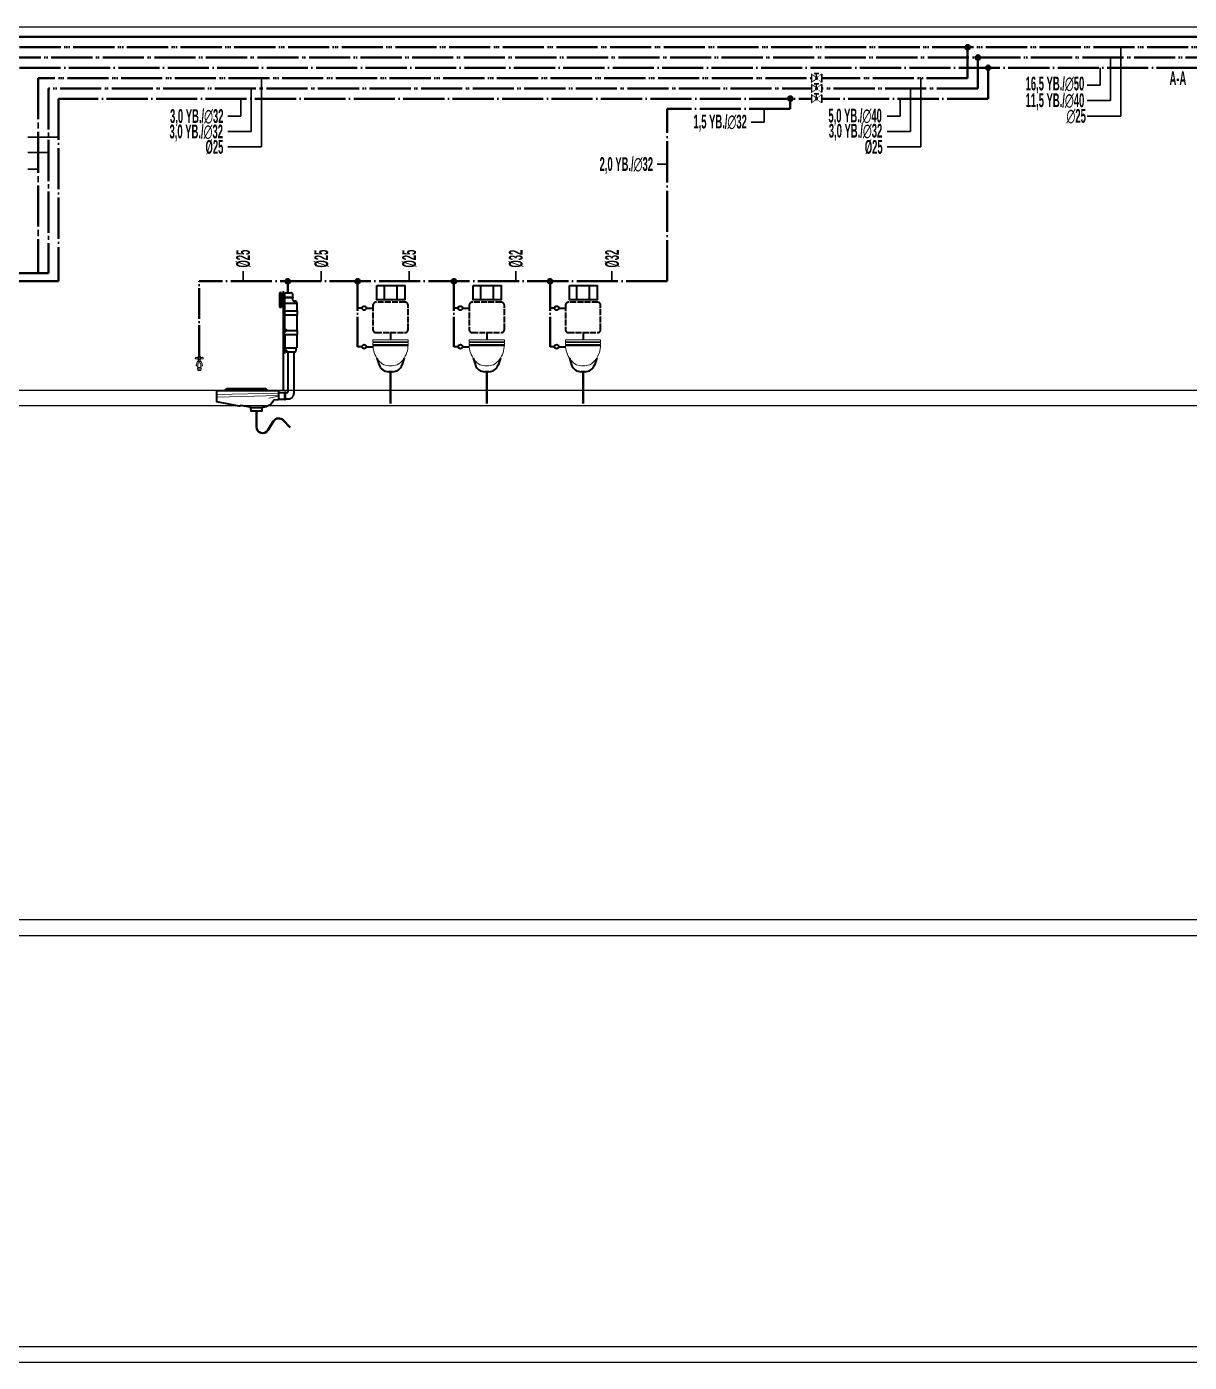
# Model space of a CAD drawing. Header units: centimetres. Extents: x 405464 to 563355, y 50011 to 66875.
# Drawn here: x 532930 to 534626, y 54626 to 56574 of the extents above; entities that cross this region are included whole.
import ezdxf
from ezdxf.enums import TextEntityAlignment as Align

# ---------------------------------------------------------------- set-up
doc = ezdxf.new("R2010")
doc.units = ezdxf.units.CM
for name, pattern in [('KESIK-3', [24, 20, -4]), ('SICAKSU1', [75, 60, -6, 0, -3, 0, -6]), ('SIRKUL-1', [78, 60, -6, 0, -3, 0, -3, 0, -6]), ('SOGUKSU1', [72, 60, -6, 0, -6])]:
    doc.linetypes.add(name, pattern=pattern)
doc.layers.add('0-KRCN DI SU', color=41, linetype='D')
for name, color, linetype, lineweight in [('0-KRCN-IST-KÜRESEL VANA', 4, 'Continuous', 25), ('0-KRCN-SHT-02CIHAZ', 132, 'Continuous', 25), ('0-KRCN-SHT-03CIHAZ', 120, 'Continuous', 30), ('0-KRCN-SHT-KÜRESEL VANA', 4, 'Continuous', 25), ('0-KRCN-SHT-PİSSU-BORU', 220, 'PISSU_LINE50', 40), ('0-KRCN-SHT-PROSES-BORU', 1, '0-Y_LINE', 40), ('0-KRCN-SHT-SICAKSU', 50, 'SICAKSU1', 40), ('0-KRCN-SHT-SIRKULASYON', 145, 'SIRKUL-1', 40), ('0-KRCN-SHT-SOGUKSU', 141, 'SOGUKSU1', 40), ('0-KRCN-SHT-TUVALETKLOZET', 171, 'Continuous', 35), ('0-KRCN-SHT-TUVALETNORMAL', 171, 'Continuous', 35), ('0-KRCN-SHT-YAZI-ÇAP-TEMSU', 81, 'Continuous', 30)]:
    doc.layers.add(name, color=color, linetype=linetype, lineweight=lineweight)
doc.styles.add('BORU', font='AGENCYR.TTF')
doc.styles.add('CAP', font='ARIALNB.TTF')
doc.styles.add('MUF', font='isocpeur.ttf')
doc.styles.get("Standard").update_dxf_attribs({"font": 'arial.ttf'})
doc.linetypes.add('0-Y_LINE', pattern='A,100,-0.5,["Y",BORU,S=9,R=0,X=0,Y=-4.5],-5', length=105.5)
doc.linetypes.add('D', pattern='A,12,-1,["D",Standard,S=1,R=0,X=-0.1,Y=-0.5],-1.6', length=14.6)
doc.linetypes.add('PISSU_LINE50', pattern='A,50,-10,["C",MUF,S=10,R=0,X=1,Y=-5],0', length=60)

# ---------------------------------------------------------------- blocks, each defined once
blk = doc.blocks.new('0-MEK-SHT-ZKLN-ALATURKA TUVALET GIZLI')
at = {"layer": '0-KRCN-SHT-PİSSU-BORU', "ltscale": 0.5}
blk.add_lwpolyline([(-11, -20), (-11, -35.4, 0.748213), (0, -38.7), (5.7, -29.8, -0.478103), (15, -28.8), (21.9, -35.8)], format="xyb", dxfattribs=at)
at = {"layer": '0-KRCN-SHT-SOGUKSU', "ltscale": 0.5}
for p, q in [((-66.5, 33.5), (-66.5, 106.2)), ((19.5, 95), (19.5, 106.2))]:
    blk.add_line(p, q, dxfattribs=at)
at = {"layer": '0-KRCN-SHT-TUVALETKLOZET', "linetype": 'KESIK-3', "ltscale": 0.05}
for p, q in [((15.5, 0), (15.5, 96.6)), ((16.5, 95), (22.5, 95)), ((16.5, 60.4), (16.5, 95)), ((24.5, 90.5), (24.5, 93)), ((24.9, 90.5), (16.5, 90.5)), ((24.9, 90), (16.5, 90)), ((16.5, 85), (28.5, 85)), ((24.5, 88), (24.5, 90)), ((24.9, 90), (24.9, 90.5)), ((25.5, 87), (26.5, 87)), ((28.5, 77.5), (28.5, 85)), ((16.5, 77.5), (29, 77.5)), ((16.5, 73.5), (29, 73.5)), ((28.5, 58.5), (28.5, 73.5)), ((29, 73.5), (29, 77.5)), ((16.9, 59), (15.9, 59)), ((16.9, 58), (15.9, 58)), ((16, 54.5), (16, 56.8)), ((16, 54.5), (29, 54.5)), ((16.5, 54.5), (16.5, 41.5)), ((18.2, 59), (17.2, 59)), ((18.2, 58), (17.2, 58)), ((18.5, 58.5), (29, 58.5)), ((28.5, 41.5), (28.5, 54.5)), ((29, 54.5), (29, 58.5)), ((16.9, 39), (15.9, 39)), ((16.5, 41.5), (28.5, 41.5)), ((18.2, 39), (17.2, 39)), ((17.5, 39.3), (17.5, 41.5)), ((27.5, 38.5), (27.5, 41.5)), ((16.9, 38), (15.9, 38)), ((18.2, 38), (17.2, 38)), ((18.5, 37.5), (26.5, 37.5)), ((19.5, 37.5), (19.5, -1.5)), ((25.5, 37.5), (25.5, -3)), ((10.5, -1.8), (16.5, -1.8)), ((10.5, -8.3), (16.5, -8.3)), ((16.5, -8.8), (16.5, -1.3)), ((16.5, -8.8), (17.4, -8.8)), ((17.4, -8.8), (17.4, -1.3)), ((17.4, -2), (19, -2)), ((17.4, -8), (20.5, -8))]:
    blk.add_line(p, q, dxfattribs=at)
at = {"layer": '0-KRCN-SHT-TUVALETKLOZET', "ltscale": 0.05}
blk.add_line((16.5, -1.3), (17.4, -1.3), dxfattribs=at)
at = {"layer": '0-KRCN-SHT-TUVALETKLOZET', "linetype": 'KESIK-3', "ltscale": 0.05}
for points in [[(13.5, 81), (13.5, 95), (11.5, 95), (11.5, 81)], [(16.9, 59.7), (16.9, 57.3), (15.5, 57.3), (15.5, 57), (17.2, 57), (17.2, 60), (15.8, 60), (15.8, 63), (15.5, 63), (15.5, 59.7)], [(15.8, 59.8), (16.2, 59.8), (16.2, 60.8), (15.8, 60.8)], [(16.9, 57.7), (15.9, 57.7), (15.9, 59.3), (16.9, 59.3)], [(18.2, 57.7), (17.2, 57.7), (17.2, 59.3), (18.2, 59.3)], [(16.9, 39.7), (16.9, 37.3), (15.5, 37.3), (15.5, 37), (17.2, 37), (17.2, 40), (15.8, 40), (15.8, 43), (15.5, 43), (15.5, 39.7)], [(15.8, 44.8), (16.2, 44.8), (16.2, 45.8), (15.8, 45.8)], [(16.9, 37.7), (15.9, 37.7), (15.9, 39.3), (16.9, 39.3)], [(18.2, 37.7), (17.2, 37.7), (17.2, 39.3), (18.2, 39.3)]]:
    blk.add_lwpolyline(points, close=True, dxfattribs=at)
for points in [[(15.5, 63), (15.5, 67.3), (15.8, 67.3), (15.8, 63.3), (16, 63.3, -0.428923), (16.3, 63), (16.1, 60.3), (15.8, 60.3), (15.8, 63)], [(15.5, 43), (15.5, 47.3), (15.8, 47.3), (15.8, 43.3), (16, 43.3, -0.428923), (16.3, 43), (16.1, 40.3), (15.8, 40.3), (15.8, 43)]]:
    blk.add_lwpolyline(points, format="xyb", close=True, dxfattribs=at)
for points in [[(15.8, 60.6), (15.2, 60.6), (15.2, 60), (15.8, 60)], [(15.8, 45.6), (15.2, 45.6), (15.2, 45), (15.8, 45)]]:
    blk.add_lwpolyline(points, dxfattribs=at)
for centre, radius, start, end in [((22.5, 93), 2, 0, 90), ((25.5, 88), 1, 180, 270), ((26.5, 85), 2, 0, 90), ((18.5, 38.5), 1, 233.1301, 270), ((26.5, 38.5), 1, 270, 0), ((19, -1.5), 0.5, 270, 0), ((20.5, -3), 5, 270, 0)]:
    blk.add_arc(centre, radius, start, end, dxfattribs=at)
at = {"layer": '0-KRCN-SHT-TUVALETNORMAL', "color": 120, "lineweight": 20}
for p, q in [((-68, 31.5), (-68, 32.2)), ((-68, 31.5), (-68, 30.8)), ((-67.6, 29), (-67.9, 28.9)), ((-67.9, 28.9), (-67.9, 28.6)), ((-65.2, 28.6), (-67.9, 28.6)), ((-67.8, 32.8), (-67.6, 32.8)), ((-67.8, 30.2), (-67.4, 30.2)), ((-67.6, 33.1), (-67.4, 33.1)), ((-67.6, 32.8), (-66.4, 32.8)), ((-65.5, 29), (-67.6, 29)), ((-65.7, 33.1), (-67.4, 33.1)), ((-67.4, 30.2), (-67.4, 29)), ((-67.4, 30.2), (-65.7, 30.2)), ((-66.9, 33.5), (-66.9, 33.4)), ((-66.2, 33.4), (-66.9, 33.4)), ((-65.5, 32.8), (-66.4, 32.8)), ((-66.2, 33.5), (-66.2, 33.4)), ((-65.5, 33.1), (-65.7, 33.1)), ((-65.7, 30.2), (-65.7, 29)), ((-65.3, 30.2), (-65.7, 30.2)), ((-65.3, 32.8), (-65.5, 32.8)), ((-65.5, 29), (-65.2, 28.9)), ((-65.2, 28.9), (-65.2, 28.6)), ((-65.1, 31.5), (-65.1, 32.2)), ((-65.1, 31.5), (-65.1, 30.8)), ((-64.7, 21.7), (-68.4, 21.7)), ((-68.1, 19.5), (-68.4, 21.7)), ((-68.2, 20.1), (-64.9, 20.1)), ((-68.1, 21.7), (-68.1, 25.5)), ((-68.1, 22.3), (-65, 22.3)), ((-68.1, 19.5), (-65, 19.5)), ((-65, 21.7), (-65, 25.5)), ((-65, 19.5), (-64.7, 21.7)), ((-49.5, -4), (10.5, -2.5)), ((10.5, -5), (-49.5, -6.5)), ((10.5, -5.5), (1, -7.3))]:
    blk.add_line(p, q, dxfattribs=at)
at = {"layer": '0-KRCN-SHT-TUVALETNORMAL'}
blk.add_line((-16.8, -16.5), (-4.8, -16.5), dxfattribs=at)
at = {"layer": '0-KRCN-SHT-TUVALETNORMAL', "color": 120, "lineweight": 20}
for points in [[(-65, 28), (-68.1, 28, 0.32492), (-68.6, 27.7), (-69.6, 24.7, 0.32492), (-69.4, 24.1), (-68.1, 23.2, 0.32492)], [(-65, 23.2), (-63.7, 24.1, 0.32492), (-63.5, 24.7), (-64.5, 27.7, 0.32492), (-65, 28)]]:
    blk.add_lwpolyline(points, format="xyb", dxfattribs=at)
at = {"layer": '0-KRCN-SHT-TUVALETNORMAL'}
blk.add_lwpolyline([(10.5, -9), (6.1, -9.4, 0.254585), (5.3, -10, -0.264008), (-4.6, -16.5, 0.375015), (-5.6, -17.4), (-5.7, -20), (-16.2, -20), (-16.4, -17.2, 0.322367), (-17.2, -16.3), (-26, -14.6, 0.247409), (-26.3, -14.7, -0.271623), (-27.6, -15.1), (-49.5, -11), (-49.5, 0), (-41.9, 0), (10.5, 0)], format="xyb", close=True, dxfattribs=at)
blk.add_lwpolyline([(0, 0, -0.249958), (-0.7, 0.4), (-1.2, 1.1, 0.249958), (-2, 1.5), (-39.8, 1.5, 0.221736), (-40.5, 1.2), (-41.2, 0.3, -0.221736), (-41.9, 0)], format="xyb", dxfattribs=at)
at = {"layer": '0-KRCN-SHT-TUVALETNORMAL', "color": 120, "lineweight": 20}
for centre, radius, start, end in [((-69.6, 31.5), 0.843, 54.2766, 180), ((-69.6, 31.5), 0.843, 180, 305.7234), ((-68.6, 33), 0.963, 239.9637, 304.3026), ((-68.6, 30), 0.963, 55.6974, 122.8475), ((-67.4, 28), 0.781, 131.2718, 180.0396), ((-66.5, 25.5), 1.54, 0, 180), ((-65.7, 31.5), 2.41, 146.633, 162.6726), ((-65.7, 31.5), 2.41, 197.4576, 213.367), ((-67.9, 28.5), 0.12, 90, 131.2718), ((-67.6, 33), 0.15, 90, 270), ((-66.5, 32.2), 1.26, 106.6015, 134.4153), ((-66.5, 31.5), 0.843, 0, 180), ((-66.5, 31.5), 0.843, 180, 0), ((-66.5, 31.5), 2.05, 90, 100.1642), ((-66.5, 31.5), 2.05, 79.8358, 90), ((-66.5, 32.2), 1.26, 45.5847, 73.3985), ((-65.5, 33), 0.15, 270, 90), ((-67.4, 31.5), 2.41, 17.4576, 33.367), ((-67.4, 31.5), 2.41, 326.633, 342.5424), ((-65.7, 28), 0.781, 359.9604, 48.7282), ((-65.2, 28.5), 0.12, 48.7282, 90), ((-64.5, 33), 0.963, 235.6974, 300.0363), ((-64.5, 30), 0.963, 59.9637, 124.3026), ((-63.5, 31.5), 0.843, 0, 125.7234), ((-63.5, 31.5), 0.843, 234.2766, 0)]:
    blk.add_arc(centre, radius, start, end, dxfattribs=at)
blk = doc.blocks.new('0-MEK-SHT-ZKLN-KLOZET ASMA GİZLİ REZERVUAR')
at = {"layer": '0-KRCN-SHT-PİSSU-BORU', "ltscale": 0.5}
blk.add_line((0, 15), (0, -16.8), dxfattribs=at)
at = {"layer": '0-KRCN-SHT-SOGUKSU', "ltscale": 0.5}
blk.add_line((-33.1, 40.2), (-33.1, 106), dxfattribs=at)
at = {"layer": '0-KRCN-SHT-TUVALETKLOZET'}
for p, q in [((-6.1, 87.3), (-6.1, 101.6)), ((6.6, 87.3), (6.6, 101.6)), ((-28.6, 79), (-33.1, 79)), ((-24.4, 79), (-17.7, 79)), ((0, 54.4), (0, 47.2)), ((-17.7, 41.9), (17.7, 41.9)), ((-28.6, 40.2), (-33.1, 40.2)), ((-24.4, 40.2), (-17.6, 40.2)), ((-13.7, 28.7), (-11.5, 21.8)), ((13.7, 28.7), (11.5, 21.8))]:
    blk.add_line(p, q, dxfattribs=at)
at = {"layer": '0-KRCN-SHT-TUVALETKLOZET', "color": 171}
blk.add_line((2, 15), (-2, 15), dxfattribs=at)
at = {"layer": '0-KRCN-SHT-TUVALETKLOZET'}
blk.add_lwpolyline([(-13.8, 101.6), (14.3, 101.6), (14.3, 87.3), (-13.8, 87.3)], close=True, dxfattribs=at)
at = {"layer": '0-KRCN-SHT-TUVALETKLOZET', "linetype": 'KESIK-3', "ltscale": 0.3}
blk.add_lwpolyline([(-17.7, 81.9), (-17.7, 57.4, 0.414214), (-14.7, 54.4), (14.7, 54.4, 0.414214), (17.7, 57.4), (17.7, 81.9, 0.414214), (14.7, 84.9), (-14.7, 84.9, 0.414214)], format="xyb", close=True, dxfattribs=at)
at = {"layer": '0-KRCN-SHT-TUVALETKLOZET', "color": 120, "lineweight": 20}
for points in [[(-17.7, 46.7), (-17.7, 45.5, 0.414214), (-17.2, 45), (17.2, 45, 0.414214), (17.7, 45.5), (17.7, 46.7, 0.414214), (17.2, 47.2), (-17.2, 47.2, 0.414214)], [(-17.7, 44), (-17.7, 42.9, 0.414214), (-17.2, 42.4), (17.2, 42.4, 0.414214), (17.7, 42.9), (17.7, 44, 0.414214), (17.2, 44.5), (-17.2, 44.5, 0.414214)]]:
    blk.add_lwpolyline(points, format="xyb", close=True, dxfattribs=at)
for points in [[(-17.7, 41.9, 0.066087), (-16.4, 34.3, 0.087392), (-12.6, 27.1, 0.103887), (-6.7, 22.1, 0.123332)], [(6.7, 22.1, 0.103887), (12.6, 27.1, 0.087392), (16.4, 34.3, 0.066087), (17.7, 41.9, 0.077811)]]:
    blk.add_lwpolyline(points, format="xyb", dxfattribs=at)
at = {"layer": '0-KRCN-SHT-TUVALETKLOZET'}
for centre in [(-26.5, 79), (-26.5, 40.2)]:
    blk.add_circle(centre, 2.11, dxfattribs=at)
for centre, start, end in [((-2, 25), 198.231, 270), ((2, 25), 270, 341.769)]:
    blk.add_arc(centre, 10, start, end, dxfattribs=at)
at = {"layer": '0-KRCN-SHT-TUVALETKLOZET', "color": 120, "lineweight": 20}
blk.add_arc((0, 41.1), 20.1, 250.6661, 289.3339, dxfattribs=at)
blk = doc.blocks.new('DONUT')
at = {"layer": '0-KRCN-SHT-03CIHAZ'}
blk.add_hatch(color=256, dxfattribs=at).paths.add_polyline_path([(2.5, 0, 1), (-2.5, 0, 1)])
blk.add_circle((0, 0), 2.5, dxfattribs=at)
blk = doc.blocks.new('0-MEK-SHT-KÜRESELVANA')
at = {"layer": '0-KRCN-IST-KÜRESEL VANA'}
blk.add_hatch(color=256, dxfattribs=at).paths.add_polyline_path([(1.4, 0, 1), (-1.4, 0, 1)])
for p, q in [((-1.1, 0.9), (-4.2, 3)), ((-4.2, -3.1), (-4.2, 3)), ((-4.2, 3), (-4.2, -3.1)), ((-2.4, 4.6), (2.3, 4.6)), ((0, 4.6), (-2.4, 4.6)), ((0, 0), (0, 4.6)), ((2.3, 4.6), (0, 4.6)), ((1.1, 0.8), (4.3, 3)), ((4.3, -3.1), (4.3, 3)), ((4.3, 3), (4.3, -3.1)), ((-4.2, -3.1), (-1.1, -0.9)), ((4.3, -3.1), (1.1, -0.8))]:
    blk.add_line(p, q, dxfattribs=at)
for points in [[(-4.5, 3.7), (-5, 3.7), (-5, -3.8), (-4.5, -3.8)], [(4.6, 3.7), (5, 3.7), (5, -3.8), (4.6, -3.8)]]:
    blk.add_lwpolyline(points, close=True, dxfattribs=at)
blk.add_circle((0, 0), 1.42, dxfattribs=at)
blk.add_wipeout([(4.3, 3), (4.3, -3.1), (1.1, -0.9), (1.2, -0.8), (1.2, -0.7), (1.2, -0.7), (1.3, -0.6), (1.3, -0.5), (1.4, -0.4), (1.4, -0.3), (1.4, -0.2), (1.4, -0.1), (1.4, 0), (1.4, 0.1), (1.4, 0.2), (1.4, 0.2), (1.4, 0.3), (1.4, 0.4), (1.3, 0.5), (1.3, 0.6), (1.2, 0.7), (1.2, 0.7), (1.2, 0.8), (1.1, 0.8), (1.1, 0.9)]).dxf.layer = '0-KRCN-IST-KÜRESEL VANA'
blk.add_wipeout([(-4.2, 3), (-4.2, -3.1), (-1.1, -0.9), (-1.2, -0.8), (-1.2, -0.7), (-1.2, -0.7), (-1.3, -0.6), (-1.3, -0.5), (-1.4, -0.4), (-1.4, -0.3), (-1.4, -0.2), (-1.4, -0.1), (-1.4, 0), (-1.4, 0.1), (-1.4, 0.2), (-1.4, 0.2), (-1.4, 0.3), (-1.4, 0.4), (-1.3, 0.5), (-1.3, 0.6), (-1.2, 0.7), (-1.2, 0.7), (-1.2, 0.8), (-1.1, 0.8), (-1.1, 0.9)]).dxf.layer = '0-KRCN-IST-KÜRESEL VANA'

msp = doc.modelspace()

# ---------------------------------------------------------------- linework, layer by layer
at = {"layer": '0-KRCN DI SU', "linetype": 'D', "ltscale": 5}
msp.add_line((521715.5, 56574.1), (544442.4, 56574.1), dxfattribs=at)
at = {"layer": '0-KRCN-SHT-02CIHAZ', "color": 8}
for p, q in [((519319.8, 56043.8), (544442.4, 56043.8)), ((544442.4, 56021.3), (519319.8, 56021.3)), ((542151.7, 55271.3), (519319.8, 55271.3)), ((519319.8, 55248.8), (542151.7, 55248.8)), ((542151.7, 54648.8), (519319.8, 54648.8)), ((519319.8, 54626.3), (542151.7, 54626.3))]:
    msp.add_line(p, q, dxfattribs=at)
at = {"layer": '0-KRCN-SHT-PROSES-BORU'}
msp.add_line((521644.3, 56559.1), (544442.4, 56559.1), dxfattribs=at)
at = {"layer": '0-KRCN-SHT-SICAKSU'}
for p, q in [((526574.1, 56529.1), (544442.4, 56529.1)), ((534317.5, 56529.1), (534317.5, 56484.1)), ((532961.9, 56484.1), (532961.9, 56214.8)), ((534317.5, 56484.1), (532961.9, 56484.1)), ((532961.9, 56214.8), (531967.8, 56214.8))]:
    msp.add_line(p, q, dxfattribs=at)
at = {"layer": '0-KRCN-SHT-SIRKULASYON'}
for p, q in [((527987, 56544.1), (544442.4, 56544.1)), ((534302.5, 56544.1), (534302.5, 56499.1)), ((532946.9, 56499.1), (532946.9, 56214.8)), ((534302.5, 56499.1), (532946.9, 56499.1))]:
    msp.add_line(p, q, dxfattribs=at)
at = {"layer": '0-KRCN-SHT-SOGUKSU'}
for p, q in [((528017, 56514.1), (544442.4, 56514.1)), ((534332.5, 56514.1), (534332.5, 56469.1)), ((532976.9, 56469.1), (532976.9, 56202.8)), ((534332.5, 56469.1), (532976.9, 56469.1)), ((534043.9, 56454.1), (534043.9, 56469.1)), ((533864.6, 56202.8), (533864.6, 56454.1)), ((534043.9, 56454.1), (533864.6, 56454.1)), ((532976.9, 56202.8), (532005, 56202.8)), ((533864.6, 56202.8), (533182, 56202.8))]:
    msp.add_line(p, q, dxfattribs=at)
at = {"layer": '0-KRCN-SHT-YAZI-ÇAP-TEMSU', "linetype": 'Continuous'}
for p, q in [((534510.8, 56529.1), (534510.8, 56466.3)), ((534525.8, 56544.1), (534525.8, 56443.8)), ((534495.8, 56514.1), (534495.8, 56488.8)), ((533272.8, 56499.1), (533272.8, 56398.8)), ((534234.3, 56499.1), (534234.3, 56398.8)), ((534495.8, 56488.8), (534476.8, 56488.8)), ((533242.8, 56469.1), (533242.8, 56443.8)), ((533257.8, 56484.1), (533257.8, 56421.3)), ((534204.3, 56469.1), (534204.3, 56443.8)), ((534219.3, 56484.1), (534219.3, 56421.3)), ((534005.9, 56454.1), (534005.9, 56434.9)), ((534510.8, 56466.3), (534476.8, 56466.3)), ((533242.8, 56443.8), (533223.7, 56443.8)), ((534005.9, 56434.9), (533986.9, 56434.9)), ((534204.3, 56443.8), (534185.2, 56443.8)), ((534525.8, 56443.8), (534476.8, 56443.8)), ((532976.9, 56413), (532931.9, 56413)), ((533257.8, 56421.3), (533223.7, 56421.3)), ((534219.3, 56421.3), (534185.2, 56421.3)), ((532961.9, 56390.5), (532931.9, 56390.5)), ((533272.8, 56398.8), (533223.7, 56398.8)), ((534234.3, 56398.8), (534185.2, 56398.8)), ((533864.6, 56373.8), (533849.6, 56373.8)), ((532946.9, 56366.4), (532931.9, 56366.4)), ((533245.8, 56202.8), (533245.8, 56217.8)), ((533359.9, 56202.8), (533359.9, 56217.8)), ((533488, 56202.8), (533488, 56217.8)), ((533643.5, 56202.8), (533643.5, 56217.8)), ((533783.9, 56202.8), (533783.9, 56217.8))]:
    msp.add_line(p, q, dxfattribs=at)

# ---------------------------------------------------------------- block references
at = {"layer": '0-KRCN-SHT-03CIHAZ', "yscale": 1.5, "zscale": 1.5}
for p, xscale in [((534302.5, 56544.1), 1.5), ((534317.5, 56529.1), 1.5), ((534332.5, 56514.1), 1.5), ((534043.9, 56469.1), -1.5), ((533311, 56202.8), -1.5), ((533412.9, 56202.8), -1.5), ((533553.3, 56202.8), -1.5), ((533693.7, 56202.8), -1.5)]:
    msp.add_blockref('DONUT', p, dxfattribs=dict(at, xscale=xscale))
at = {"layer": '0-KRCN-SHT-TUVALETKLOZET', "xscale": 1.45, "yscale": 1.45, "zscale": 1.45}
for p in [(533460.9, 56049.1), (533601.3, 56049.1), (533741.7, 56049.1)]:
    msp.add_blockref('0-MEK-SHT-ZKLN-KLOZET ASMA GİZLİ REZERVUAR', p, dxfattribs=at)
at = {"layer": '0-KRCN-SHT-TUVALETNORMAL', "xscale": 1.5, "yscale": 1.5, "zscale": 1.5, "rotation": 359.9999999996743}
msp.add_blockref('0-MEK-SHT-ZKLN-ALATURKA TUVALET GIZLI', (533281.8, 56043.5), dxfattribs=at)

# ---------------------------------------------------------------- texts
at = {"layer": '0-KRCN-SHT-YAZI-ÇAP-TEMSU', "linetype": 'Continuous', "style": 'CAP', "width": 0.6}
for s, p in [('A-A', (534597, 56498.9)), ('16,5 YB./∅50', (534387.1, 56491.2)), ('11,5 YB./∅40', (534387.1, 56466.8)), ('3,0 YB./∅32', (533139.4, 56443.8)), ('5,0 YB./∅40', (534099.5, 56444.5)), ('∅25', (534446.7, 56444)), ('3,0 YB./∅32', (533138.6, 56421.3)), ('1,5 YB./∅32', (533902.6, 56435.7)), ('3,0 YB./∅32', (534100.1, 56422.4)), ('Ø25', (533191.1, 56398.8)), ('Ø25', (534152.6, 56398.8)), ('2,0 YB./∅32', (533765.8, 56373.8))]:
    msp.add_text(s, height=20, dxfattribs=at).set_placement(p, align=Align.MIDDLE_LEFT)
for s, p in [('%%C25', (533245.8, 56235.8)), ('%%C25', (533359.9, 56235.8)), ('%%C25', (533488, 56235.8)), ('%%C32', (533643.5, 56235.8)), ('%%C32', (533783.9, 56235.8))]:
    msp.add_text(s, height=20, rotation=90, dxfattribs=at).set_placement(p, align=Align.MIDDLE_CENTER)

# ---------------------------------------------------------------- next in the draw order: block references
at = {"layer": '0-KRCN-SHT-KÜRESEL VANA', "xscale": 1.5, "yscale": 1.5, "zscale": 1.5}
msp.add_blockref('0-MEK-SHT-KÜRESELVANA', (534082.2, 56469.1), dxfattribs=at)

# ---------------------------------------------------------------- next in the draw order: block references
msp.add_blockref('0-MEK-SHT-KÜRESELVANA', (534082.2, 56484.1), dxfattribs=at)

# ---------------------------------------------------------------- next in the draw order: block references
msp.add_blockref('0-MEK-SHT-KÜRESELVANA', (534082.2, 56499.1), dxfattribs=at)

doc.saveas('drawing.dxf')
